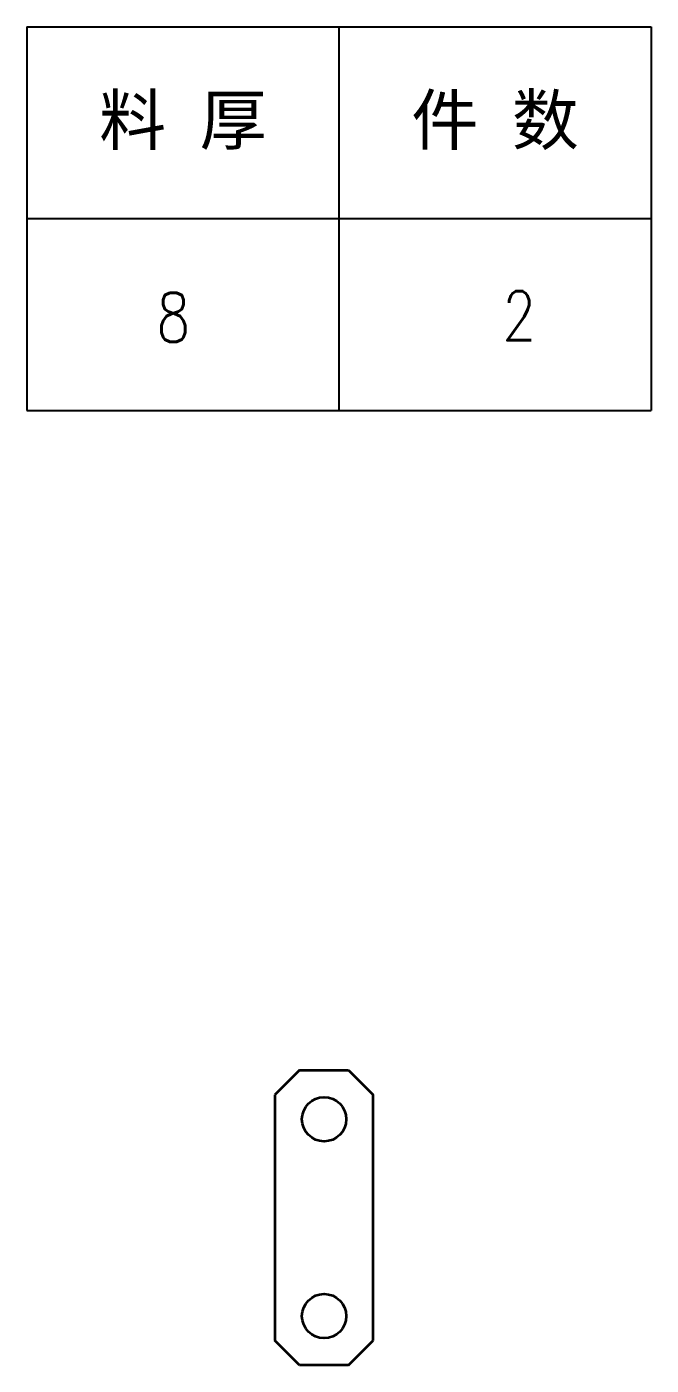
# Model space of a CAD drawing. Header units: millimetres. Extents: x -162325 to -83245, y 277409 to 326486.
# Drawn here: x -157639.4 to -157512.4, y 302009.6 to 302281.8 of the extents above; entities that cross this region are included whole.
import ezdxf
from ezdxf.enums import TextEntityAlignment as Align

# ---------------------------------------------------------------- set-up
doc = ezdxf.new("R2010")
doc.units = ezdxf.units.MM
doc.styles.add('DIM', font='romans.shx', dxfattribs={"width": 0.8, "bigfont": 'bigfont.shx'})
doc.styles.get("Standard").update_dxf_attribs({"font": 'txt', "bigfont": 'gbcbig.shx'})

# ---------------------------------------------------------------- blocks, each defined once
blk = doc.blocks.new('*T608')
at = {"color": 0, "linetype": 'ByBlock', "lineweight": -2, "transparency": 16777216}
for p, q in [((0, 0), (127, 0)), ((0, 0), (0, -78)), ((63.5, 0), (63.5, -78)), ((127, 0), (127, -78)), ((0, -39), (127, -39)), ((0, -78), (127, -78))]:
    blk.add_line(p, q, dxfattribs=at)
at = {"color": 0, "transparency": 16777216, "char_height": 10, "width": 60.5, "attachment_point": 5}
for s, insert in [('{\\fSimSun|b0|i0|c134|p2;料 厚}', (31.75, -19.5)), ('{\\fSimSun|b0|i0|c134|p2;件 数}', (95.25, -19.5))]:
    blk.add_mtext(s, dxfattribs=dict(at, insert=insert))
blk = doc.blocks.new('拆图参数')
blk.add_blockref('*T608', (-63.5, 78))
at = {"style": 'DIM', "width": 0.8}
blk.add_attdef('6', text='', height=10, dxfattribs=at).set_placement((-37.13, 18.91), align=Align.MIDDLE_LEFT)
blk.add_attdef('1', text='', height=10, dxfattribs=at).set_placement((36.65, 19.27), align=Align.MIDDLE_CENTER)

msp = doc.modelspace()

# ---------------------------------------------------------------- linework, layer by layer
at = {"color": 7, "lineweight": 35}
for p, q in [((-157583.953, 302069.638), (-157588.953, 302064.638)), ((-157583.953, 302069.638), (-157573.953, 302069.638)), ((-157573.953, 302069.638), (-157568.953, 302064.638)), ((-157588.953, 302064.638), (-157588.953, 302044.638)), ((-157568.953, 302014.638), (-157568.953, 302064.638)), ((-157588.953, 302044.638), (-157588.953, 302034.638)), ((-157588.953, 302034.638), (-157588.953, 302014.638)), ((-157583.953, 302009.638), (-157588.953, 302014.638)), ((-157573.953, 302009.638), (-157568.953, 302014.638)), ((-157573.953, 302009.638), (-157583.953, 302009.638))]:
    msp.add_line(p, q, dxfattribs=at)
for centre in [(-157578.953, 302059.638), (-157578.953, 302019.638)]:
    msp.add_circle(centre, 4.5, dxfattribs=at)

# ---------------------------------------------------------------- block references
msp.add_blockref('拆图参数', (-157575.917, 302203.763)).add_auto_attribs({'1': '2', '6': '8'})

doc.saveas('drawing.dxf')
